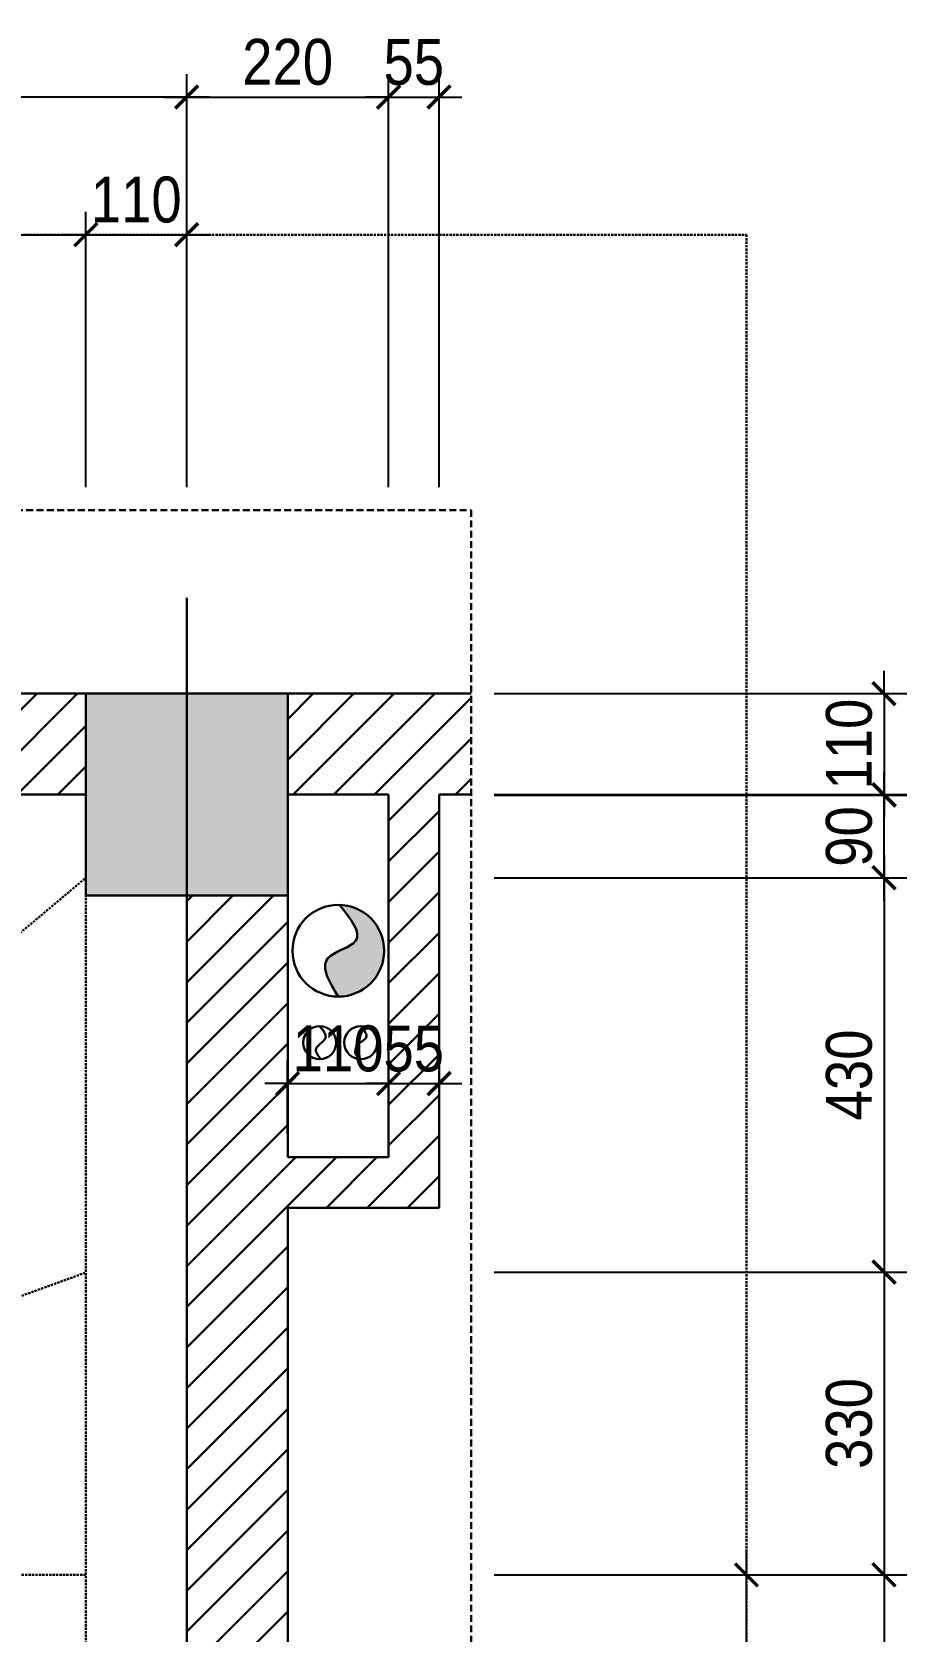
# Model space of a CAD drawing. Header units: millimetres. Extents: x -82962 to 19744, y -138000 to 4535.
# Drawn here: x -2314 to -1361, y -21377 to -19635 of the extents above; entities that cross this region are included whole.
import ezdxf

# ---------------------------------------------------------------- set-up
doc = ezdxf.new("R2010")
doc.units = ezdxf.units.MM
doc.header["$LTSCALE"] = 1000
doc.header["$MEASUREMENT"] = 0
doc.header["$PDMODE"] = 3
doc.linetypes.add('HIDDEN', pattern=[0.375, 0.25, -0.125])
doc.layers.get('0').update_dxf_attribs({"lineweight": 30})
doc.layers.get('DEFPOINTS').update_dxf_attribs({"color": 4, "lineweight": 30})
doc.layers.add('THAY', color=4, linetype='Continuous', lineweight=30)
doc.styles.add('ARIAL', font='arial.ttf', dxfattribs={"width": 0.85})
doc.dimstyles.new('DIM 1-100', dxfattribs={"dimscale": 0, "dimtxt": 2, "dimasz": 1, "dimexe": 1, "dimexo": 1, "dimgap": 0.5, "dimtad": 1, "dimdec": 4, "dimrnd": 1, "dimdsep": 46, "dimtxsty": 'ARIAL', "dimblk1": 'ARCHTICK', "dimblk2": 'ARCHTICK', "dimsah": 1, "dimcen": 2, "dimdle": 1, "dimclrd": 9, "dimclre": 9, "dimclrt": 1, "dimadec": 0, "dimazin": 0, "dimtfac": 1, "dimtdec": 4, "dimtix": 1, "dimtmove": 2, "dimatfit": 3, "dimldrblk": 'DOT', "dimfxl": 1, "dimtvp": 1, "dimtolj": 1, "dimarcsym": 0})

# ---------------------------------------------------------------- blocks, each defined once
blk = doc.blocks.new('_ARCHTICK')
at = {"color": 0, "linetype": 'ByBlock', "const_width": 0.15}
blk.add_lwpolyline([(-0.5, -0.5), (0.5, 0.5)], dxfattribs=at)
blk = doc.blocks.new('*D165')
at = {"layer": 'DEFPOINTS', "color": 0, "ltscale": 0.2, "transparency": 16777216}
for p in [(-2255.6, -19855.5), (-2670.8, -20155.5), (-2255.6, -20155.5)]:
    blk.add_point(p, dxfattribs=at)
at = {"layer": 'THAY', "color": 9, "lineweight": -2, "ltscale": 0.2, "transparency": 16777216}
for p, q in [((-2670.8, -20130.5), (-2670.8, -19830.5)), ((-2255.6, -20130.5), (-2255.6, -19830.5)), ((-2695.8, -19855.5), (-2230.6, -19855.5))]:
    blk.add_line(p, q, dxfattribs=at)
at = {"layer": 'THAY', "color": 9, "lineweight": -2, "ltscale": 0.2, "transparency": 16777216, "xscale": 25, "yscale": 25, "zscale": 25, "rotation": 180}
blk.add_blockref('_ARCHTICK', (-2670.8, -19855.5), dxfattribs=at)
at = {"layer": 'THAY', "color": 9, "lineweight": -2, "ltscale": 0.2, "transparency": 16777216, "xscale": 25, "yscale": 25, "zscale": 25}
blk.add_blockref('_ARCHTICK', (-2255.6, -19855.5), dxfattribs=at)
at = {"layer": 'THAY', "color": 1, "ltscale": 0.2, "transparency": 16777216, "insert": (-2463.2, -19817.5), "char_height": 50, "attachment_point": 5, "style": 'ARIAL'}
blk.add_mtext('\\A1;415', dxfattribs=at)
blk = doc.blocks.new('_DOT')
at = {"color": 0, "linetype": 'ByBlock', "ltscale": 10}
blk.add_line((-0.5, 0), (-1, 0), dxfattribs=at)
at = {"color": 0, "linetype": 'ByBlock', "ltscale": 10, "const_width": 0.5}
blk.add_lwpolyline([(-0.25, 0, 1), (0.25, 0, 1)], format="xyb", close=True, dxfattribs=at)
blk = doc.blocks.new('*D166')
at = {"layer": 'DEFPOINTS', "color": 0, "ltscale": 0.2, "transparency": 16777216}
for p in [(-2145.6, -19855.5), (-2255.6, -20155.5), (-2145.6, -20155.5)]:
    blk.add_point(p, dxfattribs=at)
at = {"layer": 'THAY', "color": 9, "lineweight": -2, "ltscale": 0.2, "transparency": 16777216}
for p, q in [((-2255.6, -20130.5), (-2255.6, -19830.5)), ((-2145.6, -20130.5), (-2145.6, -19830.5)), ((-2255.6, -19855.5), (-2280.6, -19855.5)), ((-2255.6, -19855.5), (-2145.6, -19855.5)), ((-2145.6, -19855.5), (-2120.6, -19855.5))]:
    blk.add_line(p, q, dxfattribs=at)
at = {"layer": 'THAY', "color": 9, "lineweight": -2, "ltscale": 0.2, "transparency": 16777216, "xscale": 25, "yscale": 25, "zscale": 25}
blk.add_blockref('_ARCHTICK', (-2255.6, -19855.5), dxfattribs=at)
at = {"layer": 'THAY', "color": 9, "lineweight": -2, "ltscale": 0.2, "transparency": 16777216, "xscale": 25, "yscale": 25, "zscale": 25, "rotation": 180}
blk.add_blockref('_ARCHTICK', (-2145.6, -19855.5), dxfattribs=at)
at = {"layer": 'THAY', "color": 1, "ltscale": 0.2, "transparency": 16777216, "insert": (-2200.6, -19817.5), "char_height": 50, "attachment_point": 5, "style": 'ARIAL'}
blk.add_mtext('\\A1;110', dxfattribs=at)
blk = doc.blocks.new('*D167')
at = {"layer": 'DEFPOINTS', "color": 0, "ltscale": 0.2, "transparency": 16777216}
for p in [(-5025.6, -19705.5), (-5025.6, -20155.5), (-2145.6, -20155.5)]:
    blk.add_point(p, dxfattribs=at)
at = {"layer": 'THAY', "color": 9, "lineweight": -2, "ltscale": 0.2, "transparency": 16777216}
for p, q in [((-5025.6, -20130.5), (-5025.6, -19680.5)), ((-2145.6, -20130.5), (-2145.6, -19680.5)), ((-2120.6, -19705.5), (-5050.6, -19705.5))]:
    blk.add_line(p, q, dxfattribs=at)
at = {"layer": 'THAY', "color": 9, "lineweight": -2, "ltscale": 0.2, "transparency": 16777216, "xscale": 25, "yscale": 25, "zscale": 25, "rotation": 180}
blk.add_blockref('_ARCHTICK', (-5025.6, -19705.5), dxfattribs=at)
at = {"layer": 'THAY', "color": 9, "lineweight": -2, "ltscale": 0.2, "transparency": 16777216, "xscale": 25, "yscale": 25, "zscale": 25}
blk.add_blockref('_ARCHTICK', (-2145.6, -19705.5), dxfattribs=at)
at = {"layer": 'THAY', "color": 1, "ltscale": 0.2, "transparency": 16777216, "insert": (-3585.6, -19667.5), "char_height": 50, "attachment_point": 5, "style": 'ARIAL'}
blk.add_mtext('\\A1;2880', dxfattribs=at)
blk = doc.blocks.new('*D173')
at = {"layer": 'DEFPOINTS', "color": 0, "ltscale": 0.2, "transparency": 16777216}
for p in [(-1835.6, -20355.5), (-1835.6, -20465.5), (-1385.6, -20465.5)]:
    blk.add_point(p, dxfattribs=at)
at = {"layer": 'THAY', "color": 9, "lineweight": -2, "ltscale": 0.2, "transparency": 16777216}
for p, q in [((-1385.6, -20355.5), (-1385.6, -20330.5)), ((-1810.6, -20355.5), (-1360.6, -20355.5)), ((-1385.6, -20355.5), (-1385.6, -20465.5)), ((-1810.6, -20465.5), (-1360.6, -20465.5)), ((-1385.6, -20465.5), (-1385.6, -20490.5))]:
    blk.add_line(p, q, dxfattribs=at)
at = {"layer": 'THAY', "color": 9, "lineweight": -2, "ltscale": 0.2, "transparency": 16777216, "xscale": 25, "yscale": 25, "zscale": 25}
for p, rotation in [((-1385.6, -20355.5), 270), ((-1385.6, -20465.5), 90)]:
    blk.add_blockref('_ARCHTICK', p, dxfattribs=dict(at, rotation=rotation))
at = {"layer": 'THAY', "color": 1, "ltscale": 0.2, "transparency": 16777216, "insert": (-1423.6, -20410.5), "char_height": 50, "attachment_point": 5, "rotation": 90, "style": 'ARIAL'}
blk.add_mtext('\\A1;110', dxfattribs=at)
blk = doc.blocks.new('*D174')
at = {"layer": 'DEFPOINTS', "color": 0, "ltscale": 0.2, "transparency": 16777216}
for p in [(-1835.6, -20556.1), (-1835.6, -20985.6), (-1385.6, -20985.6)]:
    blk.add_point(p, dxfattribs=at)
at = {"layer": 'THAY', "color": 9, "lineweight": -2, "ltscale": 0.2, "transparency": 16777216}
for p, q in [((-1385.6, -20531.1), (-1385.6, -21010.6)), ((-1810.6, -20556.1), (-1360.6, -20556.1)), ((-1810.6, -20985.6), (-1360.6, -20985.6))]:
    blk.add_line(p, q, dxfattribs=at)
at = {"layer": 'THAY', "color": 9, "lineweight": -2, "ltscale": 0.2, "transparency": 16777216, "xscale": 25, "yscale": 25, "zscale": 25}
for p, rotation in [((-1385.6, -20556.1), 90), ((-1385.6, -20985.6), 270)]:
    blk.add_blockref('_ARCHTICK', p, dxfattribs=dict(at, rotation=rotation))
at = {"layer": 'THAY', "color": 1, "ltscale": 0.2, "transparency": 16777216, "insert": (-1423.6, -20770.9), "char_height": 50, "attachment_point": 5, "rotation": 90, "style": 'ARIAL'}
blk.add_mtext('\\A1;430', dxfattribs=at)
blk = doc.blocks.new('*D175')
at = {"layer": 'DEFPOINTS', "color": 0, "ltscale": 0.2, "transparency": 16777216}
for p in [(-1835.6, -20985.6), (-1835.6, -21315.5), (-1385.6, -21315.5)]:
    blk.add_point(p, dxfattribs=at)
at = {"layer": 'THAY', "color": 9, "lineweight": -2, "ltscale": 0.2, "transparency": 16777216}
for p, q in [((-1385.6, -20960.6), (-1385.6, -21340.5)), ((-1810.6, -20985.6), (-1360.6, -20985.6)), ((-1810.6, -21315.5), (-1360.6, -21315.5))]:
    blk.add_line(p, q, dxfattribs=at)
at = {"layer": 'THAY', "color": 9, "lineweight": -2, "ltscale": 0.2, "transparency": 16777216, "xscale": 25, "yscale": 25, "zscale": 25}
for p, rotation in [((-1385.6, -20985.6), 90), ((-1385.6, -21315.5), 270)]:
    blk.add_blockref('_ARCHTICK', p, dxfattribs=dict(at, rotation=rotation))
at = {"layer": 'THAY', "color": 1, "ltscale": 0.2, "transparency": 16777216, "insert": (-1423.6, -21150.6), "char_height": 50, "attachment_point": 5, "rotation": 90, "style": 'ARIAL'}
blk.add_mtext('\\A1;330', dxfattribs=at)
blk = doc.blocks.new('*D176')
at = {"layer": 'DEFPOINTS', "color": 0, "ltscale": 0.2, "transparency": 16777216}
for p in [(-1835.6, -21315.5), (-1835.6, -22315.5), (-1385.6, -22315.5)]:
    blk.add_point(p, dxfattribs=at)
at = {"layer": 'THAY', "color": 9, "lineweight": -2, "ltscale": 0.2, "transparency": 16777216}
for p, q in [((-1385.6, -21290.5), (-1385.6, -22340.5)), ((-1810.6, -21315.5), (-1360.6, -21315.5)), ((-1810.6, -22315.5), (-1360.6, -22315.5))]:
    blk.add_line(p, q, dxfattribs=at)
at = {"layer": 'THAY', "color": 9, "lineweight": -2, "ltscale": 0.2, "transparency": 16777216, "xscale": 25, "yscale": 25, "zscale": 25}
for p, rotation in [((-1385.6, -21315.5), 90), ((-1385.6, -22315.5), 270)]:
    blk.add_blockref('_ARCHTICK', p, dxfattribs=dict(at, rotation=rotation))
at = {"layer": 'THAY', "color": 1, "ltscale": 0.2, "transparency": 16777216, "insert": (-1423.6, -21815.5), "char_height": 50, "attachment_point": 5, "rotation": 90, "style": 'ARIAL'}
blk.add_mtext('\\A1;1000', dxfattribs=at)
blk = doc.blocks.new('*D191')
at = {"layer": 'DEFPOINTS', "color": 0, "ltscale": 0.2, "transparency": 16777216}
for p in [(-1925.6, -20780.3), (-2035.6, -20860.5), (-1925.6, -20860.5)]:
    blk.add_point(p, dxfattribs=at)
at = {"layer": 'THAY', "color": 9, "lineweight": -2, "ltscale": 0.2, "transparency": 16777216}
for p, q in [((-2035.6, -20835.5), (-2035.6, -20755.3)), ((-1925.6, -20835.5), (-1925.6, -20755.3)), ((-2035.6, -20780.3), (-2060.6, -20780.3)), ((-2035.6, -20780.3), (-1925.6, -20780.3)), ((-1925.6, -20780.3), (-1900.6, -20780.3))]:
    blk.add_line(p, q, dxfattribs=at)
at = {"layer": 'THAY', "color": 9, "lineweight": -2, "ltscale": 0.2, "transparency": 16777216, "xscale": 25, "yscale": 25, "zscale": 25}
blk.add_blockref('_ARCHTICK', (-2035.6, -20780.3), dxfattribs=at)
at = {"layer": 'THAY', "color": 9, "lineweight": -2, "ltscale": 0.2, "transparency": 16777216, "xscale": 25, "yscale": 25, "zscale": 25, "rotation": 180}
blk.add_blockref('_ARCHTICK', (-1925.6, -20780.3), dxfattribs=at)
at = {"layer": 'THAY', "color": 1, "ltscale": 0.2, "transparency": 16777216, "insert": (-1980.6, -20742.3), "char_height": 50, "attachment_point": 5, "style": 'ARIAL'}
blk.add_mtext('\\A1;110', dxfattribs=at)
blk = doc.blocks.new('*D192')
at = {"layer": 'DEFPOINTS', "color": 0, "ltscale": 0.2, "transparency": 16777216}
for p in [(-1870.6, -20780.3), (-1870.6, -20834.5), (-1925.6, -20860.5)]:
    blk.add_point(p, dxfattribs=at)
at = {"layer": 'THAY', "color": 9, "lineweight": -2, "ltscale": 0.2, "transparency": 16777216}
for p, q in [((-1925.6, -20835.5), (-1925.6, -20755.3)), ((-1870.6, -20809.5), (-1870.6, -20755.3)), ((-1925.6, -20780.3), (-1950.6, -20780.3)), ((-1925.6, -20780.3), (-1870.6, -20780.3)), ((-1870.6, -20780.3), (-1845.6, -20780.3))]:
    blk.add_line(p, q, dxfattribs=at)
at = {"layer": 'THAY', "color": 9, "lineweight": -2, "ltscale": 0.2, "transparency": 16777216, "xscale": 25, "yscale": 25, "zscale": 25}
blk.add_blockref('_ARCHTICK', (-1925.6, -20780.3), dxfattribs=at)
at = {"layer": 'THAY', "color": 9, "lineweight": -2, "ltscale": 0.2, "transparency": 16777216, "xscale": 25, "yscale": 25, "zscale": 25, "rotation": 180}
blk.add_blockref('_ARCHTICK', (-1870.6, -20780.3), dxfattribs=at)
at = {"layer": 'THAY', "color": 1, "ltscale": 0.2, "transparency": 16777216, "insert": (-1898.1, -20742.4), "char_height": 50, "attachment_point": 5, "style": 'ARIAL'}
blk.add_mtext('\\A1;55', dxfattribs=at)
blk = doc.blocks.new('*D193')
at = {"layer": 'DEFPOINTS', "color": 0, "ltscale": 0.2, "transparency": 16777216}
for p in [(-1925.6, -19705.5), (-2145.6, -20155.5), (-1925.6, -20155.5)]:
    blk.add_point(p, dxfattribs=at)
at = {"layer": 'THAY', "color": 9, "lineweight": -2, "ltscale": 0.2, "transparency": 16777216}
for p, q in [((-2145.6, -20130.5), (-2145.6, -19680.5)), ((-1925.6, -20130.5), (-1925.6, -19680.5)), ((-2170.6, -19705.5), (-1900.6, -19705.5))]:
    blk.add_line(p, q, dxfattribs=at)
at = {"layer": 'THAY', "color": 9, "lineweight": -2, "ltscale": 0.2, "transparency": 16777216, "xscale": 25, "yscale": 25, "zscale": 25, "rotation": 180}
blk.add_blockref('_ARCHTICK', (-2145.6, -19705.5), dxfattribs=at)
at = {"layer": 'THAY', "color": 9, "lineweight": -2, "ltscale": 0.2, "transparency": 16777216, "xscale": 25, "yscale": 25, "zscale": 25}
blk.add_blockref('_ARCHTICK', (-1925.6, -19705.5), dxfattribs=at)
at = {"layer": 'THAY', "color": 1, "ltscale": 0.2, "transparency": 16777216, "insert": (-2035.6, -19667.5), "char_height": 50, "attachment_point": 5, "style": 'ARIAL'}
blk.add_mtext('\\A1;220', dxfattribs=at)
blk = doc.blocks.new('*D194')
at = {"layer": 'DEFPOINTS', "color": 0, "ltscale": 0.2, "transparency": 16777216}
for p in [(-1870.6, -19705.5), (-1925.6, -20155.5), (-1870.6, -20155.5)]:
    blk.add_point(p, dxfattribs=at)
at = {"layer": 'THAY', "color": 9, "lineweight": -2, "ltscale": 0.2, "transparency": 16777216}
for p, q in [((-1925.6, -20130.5), (-1925.6, -19680.5)), ((-1870.6, -20130.5), (-1870.6, -19680.5)), ((-1925.6, -19705.5), (-1950.6, -19705.5)), ((-1925.6, -19705.5), (-1870.6, -19705.5)), ((-1870.6, -19705.5), (-1845.6, -19705.5))]:
    blk.add_line(p, q, dxfattribs=at)
at = {"layer": 'THAY', "color": 9, "lineweight": -2, "ltscale": 0.2, "transparency": 16777216, "xscale": 25, "yscale": 25, "zscale": 25}
blk.add_blockref('_ARCHTICK', (-1925.6, -19705.5), dxfattribs=at)
at = {"layer": 'THAY', "color": 9, "lineweight": -2, "ltscale": 0.2, "transparency": 16777216, "xscale": 25, "yscale": 25, "zscale": 25, "rotation": 180}
blk.add_blockref('_ARCHTICK', (-1870.6, -19705.5), dxfattribs=at)
at = {"layer": 'THAY', "color": 1, "ltscale": 0.2, "transparency": 16777216, "insert": (-1898.1, -19667.6), "char_height": 50, "attachment_point": 5, "style": 'ARIAL'}
blk.add_mtext('\\A1;55', dxfattribs=at)
blk = doc.blocks.new('*D204')
at = {"layer": 'DEFPOINTS', "color": 0, "ltscale": 0.2, "transparency": 16777216}
for p in [(-1835.6, -20466), (-1385.6, -20466), (-1835.6, -20556.1)]:
    blk.add_point(p, dxfattribs=at)
at = {"layer": 'THAY', "color": 9, "lineweight": -2, "ltscale": 0.2, "transparency": 16777216}
for p, q in [((-1385.6, -20581.1), (-1385.6, -20441)), ((-1810.6, -20466), (-1360.6, -20466)), ((-1810.6, -20556.1), (-1360.6, -20556.1))]:
    blk.add_line(p, q, dxfattribs=at)
at = {"layer": 'THAY', "color": 9, "lineweight": -2, "ltscale": 0.2, "transparency": 16777216, "xscale": 25, "yscale": 25, "zscale": 25}
for p, rotation in [((-1385.6, -20466), 90), ((-1385.6, -20556.1), 270)]:
    blk.add_blockref('_ARCHTICK', p, dxfattribs=dict(at, rotation=rotation))
at = {"layer": 'THAY', "color": 1, "ltscale": 0.2, "transparency": 16777216, "insert": (-1423.6, -20511.1), "char_height": 50, "attachment_point": 5, "rotation": 90, "style": 'ARIAL'}
blk.add_mtext('\\A1;90', dxfattribs=at)
blk = doc.blocks.new('*D275')
at = {"layer": 'DEFPOINTS', "color": 0, "ltscale": 0.2, "transparency": 16777216}
for p in [(-1835.6, -21315.5), (-1535.6, -21315.5), (-1835.6, -21565.5)]:
    blk.add_point(p, dxfattribs=at)
at = {"layer": 'THAY', "color": 9, "lineweight": -2, "ltscale": 0.2, "transparency": 16777216}
for p, q in [((-1535.6, -21590.5), (-1535.6, -21290.5)), ((-1810.6, -21315.5), (-1510.6, -21315.5)), ((-1810.6, -21565.5), (-1510.6, -21565.5))]:
    blk.add_line(p, q, dxfattribs=at)
at = {"layer": 'THAY', "color": 9, "lineweight": -2, "ltscale": 0.2, "transparency": 16777216, "xscale": 25, "yscale": 25, "zscale": 25}
for p, rotation in [((-1535.6, -21315.5), 90), ((-1535.6, -21565.5), 270)]:
    blk.add_blockref('_ARCHTICK', p, dxfattribs=dict(at, rotation=rotation))
at = {"layer": 'THAY', "color": 1, "ltscale": 0.2, "transparency": 16777216, "insert": (-1573.6, -21440.5), "char_height": 50, "attachment_point": 5, "rotation": 90, "style": 'ARIAL'}
blk.add_mtext('\\A1;250', dxfattribs=at)

msp = doc.modelspace()

# ---------------------------------------------------------------- hatches: boundary and pattern name
at = {"layer": 'THAY', "ltscale": 0.2}
h = msp.add_hatch(dxfattribs=at)
h.set_pattern_fill('ANSI31', color=256, scale=250, style=0)
h.set_pattern_definition([(45, (-5335.553, -20465.494), (-22.0971, 22.0971), [])])
h.paths.add_polyline_path([(-2255.55312, -20355.49444), (-4915.55312, -20355.49444), (-4915.55312, -20465.49444), (-2255.55312, -20465.49444)])
h.paths.add_polyline_path([(-5135.55312, -20355.49444), (-5335.55312, -20355.49444), (-5335.55312, -20465.49444), (-5135.55312, -20465.49444)])
h = msp.add_hatch(dxfattribs=at)
h.set_pattern_fill('ANSI31', color=256, scale=250, style=0)
h.set_pattern_definition([(45, (-3105.553, -22425.494), (-22.0971, 22.0971), [])])
h.paths.add_polyline_path([(-1835.55312, -20355.49444), (-2035.55312, -20355.49444), (-2035.55312, -20465.49444), (-1925.55312, -20465.49444), (-1925.55312, -20860.49444), (-2035.55312, -20860.49444), (-2035.55312, -20575.49444), (-2145.55312, -20575.49444), (-2145.55312, -22425.49444), (-2035.55312, -22425.49444), (-2035.55312, -20915.49444), (-1870.55312, -20915.49444), (-1870.55312, -20465.49444), (-1835.55312, -20465.49444)])
h.paths.add_polyline_path([(-2145.55312, -22315.49444), (-2255.55312, -22315.49444), (-2255.55312, -22425.49444), (-2145.55312, -22425.49444)])
h.paths.add_polyline_path([(-2995.55312, -20942.06592), (-3015.46657, -20934.85506), (-3105.55312, -21094.19484), (-3105.55312, -22425.49444), (-2995.55312, -22425.49444)])
h.paths.add_polyline_path([(-3015.46657, -20934.85506), (-3052.72228, -20921.3644), (-3105.55312, -21014.80847), (-3105.55312, -21094.19484)])
h.paths.add_polyline_path([(-3105.55312, -20846.09187), (-3105.55312, -21014.80847), (-3052.72228, -20921.3644), (-3015.46657, -20934.85506), (-3005.07614, -20916.47709)])
h.paths.add_polyline_path([(-2995.55312, -20827.97711), (-2998.68368, -20825.78411), (-3023.6894, -20870.01274), (-3105.55312, -20838.08388), (-3105.55312, -20846.09187), (-3005.07614, -20916.47709), (-2995.55312, -20899.63332)])
h.paths.add_polyline_path([(-2998.68368, -20825.78411), (-3060.65246, -20782.37431), (-2995.55312, -20807.76464), (-2995.55312, -20465.49444), (-3105.55312, -20465.49444), (-3105.55312, -20838.08388), (-3023.6894, -20870.01274)])
at = {"layer": 'THAY', "linetype": 'Continuous'}
msp.add_hatch(color=256, dxfattribs=at).paths.add_polyline_path([(-2035.55312, -20355.49444), (-2255.55312, -20355.49444), (-2255.55312, -20575.49444), (-2035.55312, -20575.49444)])
h = msp.add_hatch(color=256, dxfattribs=at)
edge = h.paths.add_edge_path()
edge.add_spline(control_points=[(-1979.15283, -20585.53923), (-1967.05881, -20600.61547), (-1944.83477, -20628.31968), (-2007.80479, -20640.33807), (-1990.06206, -20669.61131), (-1980.41691, -20685.52457)], knot_values=[0, 0, 0, 0, 43.0954372189, 79.1924680076, 122.1881183082, 122.1881183082, 122.1881183082, 122.1881183082], degree=3, periodic=0)
edge.add_arc((-1980.36205, -20635.5246), 50, 269.93713879, 360)
edge.add_arc((-1980.36205, -20635.5246), 50, 360, 448.61419338)

# ---------------------------------------------------------------- linework, layer by layer
at = {"layer": 'THAY', "ltscale": 0.01}
for p, q in [((-2145.55312, -23679.41976), (-2145.55312, -20251.09871)), ((-5335.55312, -20355.49444), (-1835.55312, -20355.49444))]:
    msp.add_line(p, q, dxfattribs=at)
at = {"layer": 'THAY'}
for p, q in [((-5335.55312, -20355.49444), (-1835.55312, -20355.49444)), ((-4915.55312, -20465.49444), (-2255.55312, -20465.49444)), ((-2035.55312, -20465.49444), (-1925.55312, -20465.49444)), ((-1870.55312, -20465.49444), (-1835.55312, -20465.49444))]:
    msp.add_line(p, q, dxfattribs=at)
at = {"layer": 'THAY', "linetype": 'HIDDEN', "ltscale": 0.01}
for p, q in [((-2255.55312, -22425.49444), (-2255.55312, -20465.49444)), ((-3160.55312, -21315.49444), (-2255.55312, -20556.10928)), ((-3160.55312, -21315.49444), (-2255.55312, -20986.10138)), ((-2255.55312, -21315.49444), (-3045.55312, -21315.49444))]:
    msp.add_line(p, q, dxfattribs=at)
at = {"layer": 'THAY', "linetype": 'Continuous'}
for p, q in [((-2035.55312, -20860.49444), (-2035.55312, -20465.49444)), ((-1925.55312, -20860.49444), (-1925.55312, -20465.49444)), ((-1870.55312, -20915.49444), (-1870.55312, -20465.49444)), ((-2255.55312, -20575.49444), (-2145.55312, -20575.49444)), ((-2145.55312, -22315.49444), (-2145.55312, -20575.49444)), ((-2035.55312, -20860.49444), (-2035.55312, -20575.49444)), ((-2035.55312, -20860.49444), (-1925.55312, -20860.49444)), ((-2035.55312, -22425.49444), (-2035.55312, -20915.49444)), ((-2035.55312, -20915.49444), (-1870.55312, -20915.49444))]:
    msp.add_line(p, q, dxfattribs=at)
at = {"layer": 'THAY', "linetype": 'HIDDEN', "ltscale": 0.01}
msp.add_lwpolyline([(-5635.55312, -19855.49444), (-1535.55312, -19855.49444), (-1535.55312, -24005.49444), (-5635.55312, -24005.49444)], close=True, dxfattribs=at)
at = {"layer": 'THAY', "linetype": 'HIDDEN', "ltscale": 0.03}
msp.add_lwpolyline([(-5335.55312, -20155.49444), (-1835.55312, -20155.49444), (-1835.55312, -23705.49444), (-5335.55312, -23705.49444)], close=True, dxfattribs=at)
at = {"layer": 'THAY'}
msp.add_lwpolyline([(-2035.55312, -20355.49444), (-2255.55312, -20355.49444), (-2255.55312, -20575.49444), (-2035.55312, -20575.49444)], close=True, dxfattribs=at)
msp.add_lwpolyline([(-2035.55312, -20355.49444), (-2255.55312, -20355.49444), (-2255.55312, -20575.49444), (-2035.55312, -20575.49444)], close=True, dxfattribs=at)
at = {"layer": 'THAY', "linetype": 'Continuous'}
for centre, radius in [((-1980.36205, -20635.5246), 50), ((-2000.60691, -20735.70593), 18), ((-1955.86951, -20735.70593), 18)]:
    msp.add_circle(centre, radius, dxfattribs=at)
for points in [[(-1979.15283, -20585.53923), (-1961.53821, -20624.87041), (-1992.06384, -20644.13647), (-1980.41691, -20685.52457)], [(-2000.81796, -20717.70716), (-1994.4359, -20730.92016), (-2004.68857, -20742.57882), (-1999.54346, -20753.67448)], [(-1955.38716, -20717.71239), (-1949.85472, -20729.65599), (-1959.15079, -20738.13791), (-1961.37381, -20748.4372), (-1955.29786, -20753.69685)]]:
    msp.add_spline(points, degree=3, dxfattribs=at)

# ---------------------------------------------------------------- dimensions: what is measured, and where the dimension line sits
at = {"layer": 'THAY', "ltscale": 0.2}
for base, p1, p2, picture, middle in [((-5025.55312, -19705.49444), (-2145.55312, -20155.49444), (-5025.55312, -20155.49444), '*D167', (-3585.55312, -19667.4658)), ((-1925.55312, -19705.49444), (-2145.55312, -20155.49444), (-1925.55312, -20155.49444), '*D193', (-2035.55312, -19667.4658)), ((-1870.55312, -19705.49444), (-1925.55312, -20155.49444), (-1870.55312, -20155.49444), '*D194', (-1898.05312, -19667.56811)), ((-2255.55312, -19855.49444), (-2670.80539, -20155.49444), (-2255.55312, -20155.49444), '*D165', (-2463.17925, -19817.4658)), ((-2145.55312, -19855.49444), (-2255.55312, -20155.49444), (-2145.55312, -20155.49444), '*D166', (-2200.55312, -19817.4658)), ((-1925.55312, -20780.32917), (-2035.55312, -20860.49444), (-1925.55312, -20860.49444), '*D191', (-1980.55312, -20742.30052)), ((-1870.55312, -20780.32917), (-1925.55312, -20860.49444), (-1870.55312, -20834.52855), '*D192', (-1898.05312, -20742.40284))]:
    dim = msp.add_linear_dim(base=base, p1=p1, p2=p2, dimstyle='DIM 1-100', override={"dimscale": 25}, dxfattribs=at)
    dim.commit()
    dim.dimension.update_dxf_attribs({"geometry": picture, "text_midpoint": middle})
for base, p1, p2, picture, middle in [((-1385.55312, -20465.49444), (-1835.55312, -20355.49444), (-1835.55312, -20465.49444), '*D173', (-1423.58177, -20410.49444)), ((-1385.55312, -20465.99444), (-1835.55312, -20556.10928), (-1835.55312, -20465.99444), '*D204', (-1423.58177, -20511.05186)), ((-1385.55312, -20985.63471), (-1835.55312, -20556.10928), (-1835.55312, -20985.63471), '*D174', (-1423.59882, -20770.87199)), ((-1385.55312, -21315.49444), (-1835.55312, -20985.63471), (-1835.55312, -21315.49444), '*D175', (-1423.59882, -21150.56458)), ((-1385.55312, -22315.49444), (-1835.55312, -21315.49444), (-1835.55312, -22315.49444), '*D176', (-1423.58177, -21815.49444)), ((-1535.55312, -21315.49444), (-1835.55312, -21565.49444), (-1835.55312, -21315.49444), '*D275', (-1573.58177, -21440.49444))]:
    dim = msp.add_linear_dim(base=base, p1=p1, p2=p2, angle=90, dimstyle='DIM 1-100', override={"dimscale": 25}, dxfattribs=at)
    dim.commit()
    dim.dimension.update_dxf_attribs({"geometry": picture, "text_midpoint": middle})

doc.saveas('drawing.dxf')
